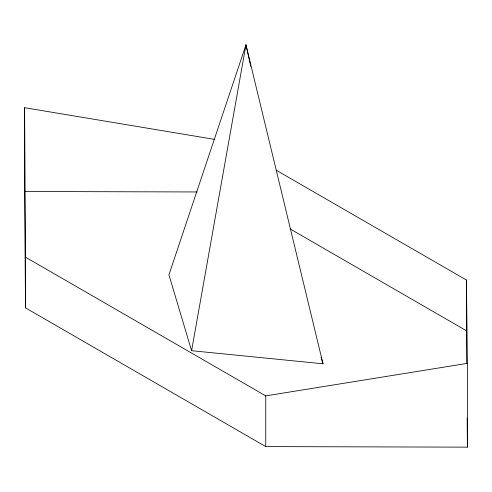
<?xml version="1.0" encoding="UTF-8"?>
<svg xmlns="http://www.w3.org/2000/svg" width="492" height="492" viewBox="0 0 492 492"><rect width="100%" height="100%" fill="white"/><g stroke="black" fill="none" stroke-linecap="round" stroke-linejoin="round"><path stroke-width="0.74" d="M191.591 350.704L245.963 44.846L323.004 363.791L191.591 350.704L168.928 274.831L245.963 44.846L250.815 66.531M214.82 139.433L24.6 107.699L25.51 257.187L265.742 395.888L467.4 363.348L466.422 280.028L276.098 170.146M24.6 107.699L24.6 191.505L197.058 191.954M24.6 191.505L25.51 307.894L265.742 446.588L467.4 447.154L467.4 363.348M290.071 228.915L466.422 330.729L466.699 363.668M321.042 357.223L323.004 363.791M467.154 418.052L467.4 447.154M466.422 280.028L466.422 330.729M265.742 395.888L265.742 446.588M245.963 44.846L245.963 46.377M25.51 257.187L25.51 307.894"/></g></svg>
